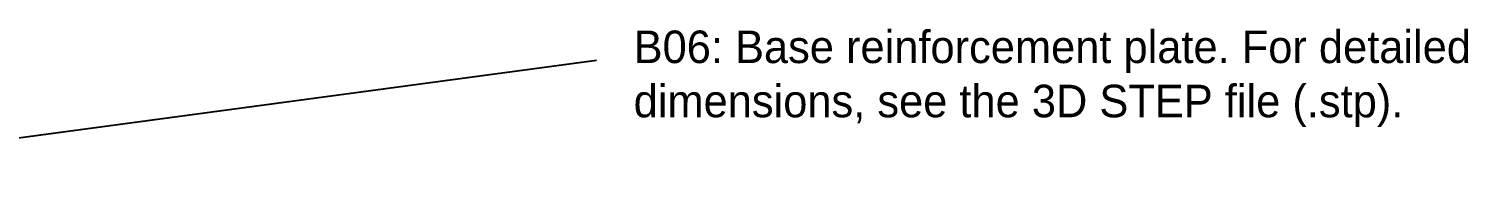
# Model space of a CAD drawing. Header units: inches. Extents: x -4705 to 38647, y 7098 to 31800.
# Drawn here: x 6097 to 6984, y 26496 to 26593 of the extents above; entities that cross this region are included whole.
import ezdxf

# ---------------------------------------------------------------- set-up
doc = ezdxf.new("R2010")
doc.units = ezdxf.units.IN
doc.header["$LTSCALE"] = 10
doc.header["$MEASUREMENT"] = 0
doc.layers.get('0').update_dxf_attribs({"lineweight": 0})
doc.styles.add('DWGTransNewTextStyle', font='SourceHanSansCN-Normal.ttf')
doc.styles.get("Standard").update_dxf_attribs({"font": 'SourceHanSansCN-Normal.ttf'})
doc.dimstyles.get("Standard").update_dxf_attribs({"dimtxt": 60, "dimasz": 30, "dimexe": 0.18, "dimexo": 0.0625, "dimgap": 5, "dimtad": 0, "dimtoh": 1, "dimdec": 0, "dimdsep": 46, "dimtxsty": 'Standard', "dimblk": 'CLOSEDBLANK', "dimcen": 0.09, "dimadec": 0, "dimazin": 0, "dimtfac": 1, "dimtdec": 0, "dimtofl": 0, "dimtmove": 0, "dimatfit": 3, "dimldrblk": 'CLOSEDBLANK', "dimfxl": 1, "dimtolj": 1, "dimtzin": 0, "dimarcsym": 0})

# ---------------------------------------------------------------- blocks, each defined once
blk = doc.blocks.new('_ClosedBlank')
at = {"color": 0, "linetype": 'ByBlock', "lineweight": -2}
for p, q in [((-1, 0.167), (0, 0)), ((-1, 0.167), (-1, -0.167)), ((0, 0), (-1, -0.167))]:
    blk.add_line(p, q, dxfattribs=at)

msp = doc.modelspace()

# ---------------------------------------------------------------- texts
at = {"insert": (6469.908, 26591.705), "char_height": 20, "width": 603.8557, "attachment_point": 1, "style": 'DWGTransNewTextStyle'}
msp.add_mtext('B06: Base reinforcement plate. For detailed dimensions, see the 3D STEP file (.stp).', dxfattribs=at)

# ---------------------------------------------------------------- leaders
at = {"color": 7}
msp.add_leader([(5881.723, 26497.86), (6447.05, 26573.396)], dimstyle='Standard', override={"dimtxt": 30, "dimasz": 15, "dimexe": 10, "dimexo": 5, "dimgap": 4, "dimtad": 0, "dimdec": 0, "dimzin": 0, "dimcen": 5.0292, "dimtp": 0, "dimtm": 0, "dimtdec": 0, "dimatfit": 2, "dimldrblk": 'DotSmall', "dimtzin": 0}, dxfattribs=at)

doc.saveas('drawing.dxf')
